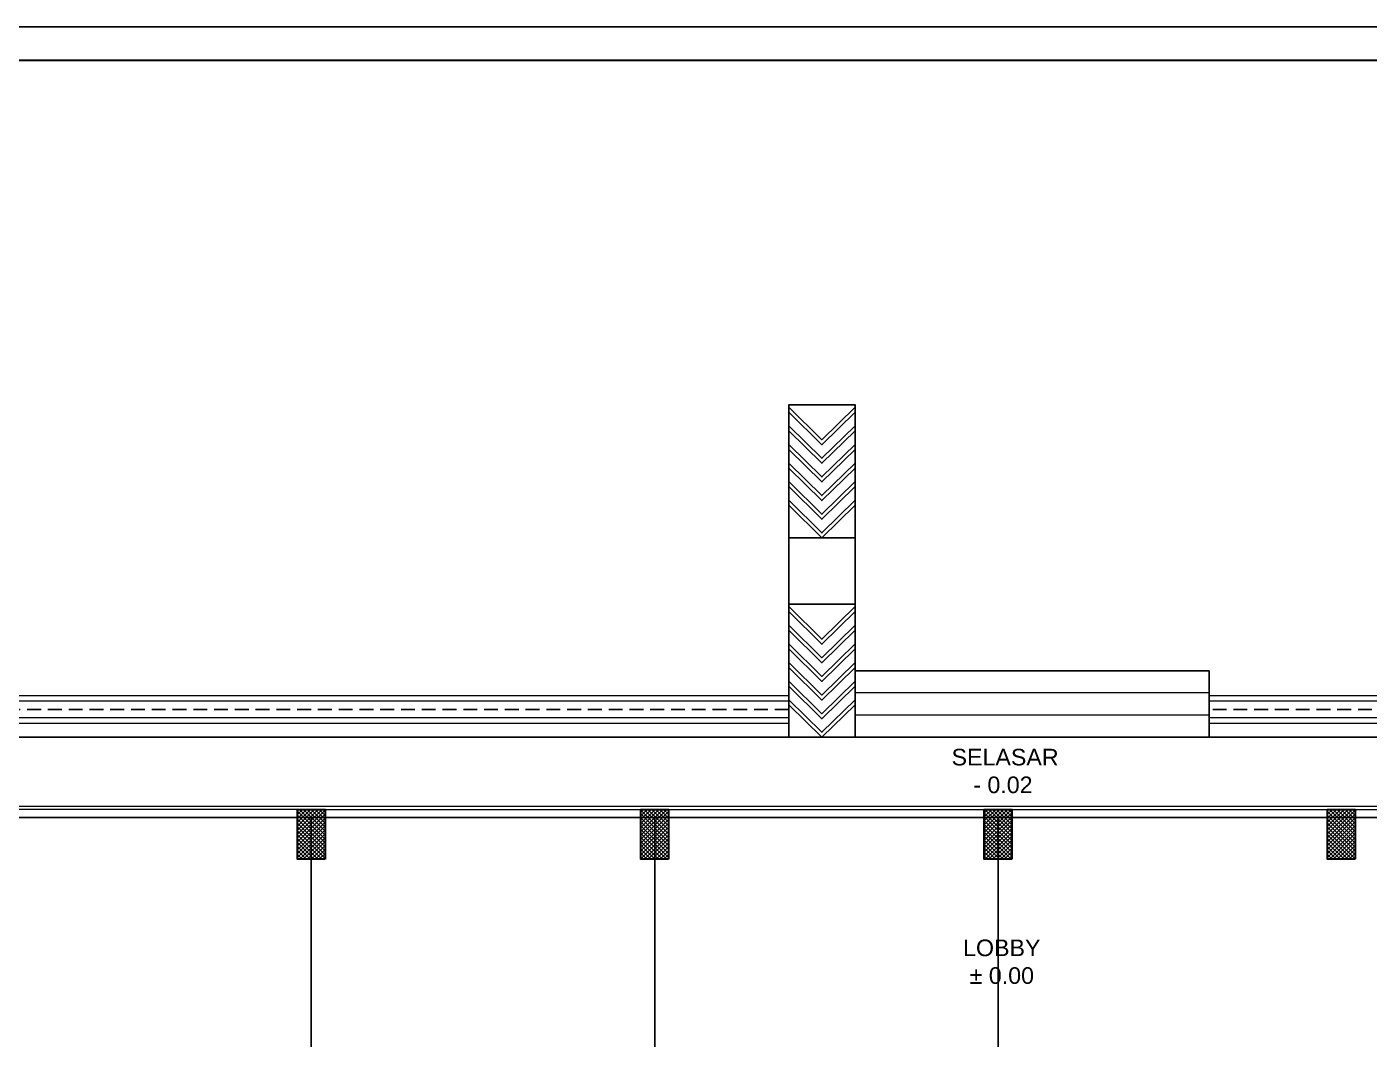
# Model space of a CAD drawing. Header units: inches. Extents: x -1 to 125, y -2 to 87.
# Drawn here: x 34.97 to 59.2, y 68.72 to 86.99 of the extents above; entities that cross this region are included whole.
import ezdxf
from ezdxf.enums import TextEntityAlignment as Align

# ---------------------------------------------------------------- set-up
doc = ezdxf.new("R2010")
doc.units = ezdxf.units.IN
doc.header["$MEASUREMENT"] = 0
doc.linetypes.add('$0$HIDDEN', pattern=[0.375, 0.25, -0.125])
for name, color, linetype, lineweight in [('ars', 11, 'Continuous', 0), ('KOL', 1, 'Continuous', 30), ('KOP', 7, 'Continuous', 20), ('KOP GARIS', 1, 'Continuous', 30), ('lan', 7, 'Continuous', 15), ('NOT', 7, 'Continuous', 20), ('SANITAIR', 15, 'Continuous', 9)]:
    doc.layers.add(name, color=color, linetype=linetype, lineweight=lineweight)
doc.layers.add('as', color=1, linetype='Continuous', plot=False)
doc.layers.add('LANTAI', color=57, linetype='Continuous')
doc.layers.add('POLYLINE TPAK', color=4, linetype='Continuous', lineweight=20, plot=False)
doc.styles.add('BOLD', font='arial.ttf')
doc.styles.get("Standard").update_dxf_attribs({"font": 'arial.ttf'})

# ---------------------------------------------------------------- blocks, each defined once
blk = doc.blocks.new('KOP A3 DED')
blk.add_lwpolyline([(-21, 29.697), (21, 29.697), (21, 0), (-21, 0), (-21, 29.697)])
at = {"layer": 'KOP GARIS'}
blk.add_lwpolyline([(-20.8, 29.497), (20.8, 29.497), (20.8, 0.2), (-20.8, 0.2)], close=True, dxfattribs=at)
at = {"layer": 'KOP', "style": 'BOLD'}
for tag, p in [('JUDUL1', (15.9445, 4.0923)), ('JUDUL2', (15.9445, 3.7473)), ('JUDUL3', (15.9445, 3.4272)), ('NO', (17.2146, 1.1006)), ('REFF', (17.207, 0.7266)), ('FILE', (17.1894, 0.3359))]:
    blk.add_attdef(tag, p, '', height=0.12, dxfattribs=at)
for tag, p in [('SCALE1', (18.1706, 1.9482)), ('NAME', (16.3626, 1.7379)), ('SCALE2', (18.1692, 1.7325)), ('DATE', (19.9002, 1.7571)), ('SCALE3', (18.17, 1.521))]:
    blk.add_attdef(tag, text='', height=0.12, dxfattribs=at).set_placement(p, align=Align.MIDDLE_CENTER)
blk = doc.blocks.new('k3')
at = {"layer": 'ars'}
h = blk.add_hatch(dxfattribs=at)
h.set_pattern_fill('_USER', color=256, scale=0.05, angle=45, double=1, pattern_type=0)
h.set_pattern_definition([(45, (0, -5.05), (-0.03535534, 0.03535534), []), (135, (0, -5.05), (-0.03535534, -0.03535534), [])])
h.paths.add_polyline_path([(-0.25, -0.45), (0.25, -0.45), (0.25, 0.45), (-0.25, 0.45)])
at = {"layer": 'KOL'}
blk.add_lwpolyline([(-0.25, -0.45), (0.25, -0.45), (0.25, 0.45), (-0.25, 0.45)], close=True, dxfattribs=at)
blk = doc.blocks.new('A-DAS')
for points in [[(-3.18, 61.3), (3.21, 61.3), (3.21, 60.1)], [(24.1, 60.1), (-25.3, 60.1)]]:
    blk.add_lwpolyline(points)
at = {"layer": 'as', "linetype": '$0$HIDDEN'}
for p, q in [((-4.38, 60.6), (-37.35, 60.6)), ((36.15, 60.6), (3.21, 60.6))]:
    blk.add_line(p, q, dxfattribs=at)
at = {"layer": 'as'}
for p, q in [((-37.8, 58.65), (36.6, 58.65)), ((-13, 58.65), (-13, 45.55)), ((-6.8, 58.65), (-6.8, 45.55)), ((-0.6, 58.65), (-0.6, 45.55))]:
    blk.add_line(p, q, dxfattribs=at)
at = {"layer": 'lan'}
for p, q in [((3.21, 60.9), (-3.18, 60.9)), ((3.21, 60.5), (-3.18, 60.5)), ((-13.25, 58.8), (-18.95, 58.8)), ((-13.25, 58.8), (-0.85, 58.8)), ((-0.35, 58.8), (5.35, 58.8)), ((5.85, 58.8), (11.55, 58.8))]:
    blk.add_line(p, q, dxfattribs=at)
at = {"layer": 'LANTAI'}
for points in [[(-4.38, 63.7), (-3.18, 63.7), (-3.18, 66.1), (-4.38, 66.1)], [(-4.38, 63.7), (-3.18, 63.7), (-3.18, 62.5), (-4.38, 62.5)], [(-4.38, 60.1), (-3.18, 60.1), (-3.18, 62.5), (-4.38, 62.5)]]:
    blk.add_lwpolyline(points, close=True, dxfattribs=at)
for points in [[(-3.18, 66.058), (-3.78, 65.471), (-4.38, 66.058)], [(-3.18, 65.969), (-3.78, 65.381), (-4.38, 65.969)], [(-3.18, 65.722), (-3.78, 65.135), (-4.38, 65.722)], [(-3.18, 65.632), (-3.78, 65.045), (-4.38, 65.632)], [(-3.18, 65.386), (-3.78, 64.798), (-4.38, 65.386)], [(-3.18, 65.296), (-3.78, 64.709), (-4.38, 65.296)], [(-3.18, 65.05), (-3.78, 64.462), (-4.38, 65.05)], [(-3.18, 64.96), (-3.78, 64.372), (-4.38, 64.96)], [(-3.18, 64.714), (-3.78, 64.126), (-4.38, 64.714)], [(-3.18, 64.624), (-3.78, 64.036), (-4.38, 64.624)], [(-3.18, 64.377), (-3.78, 63.79), (-4.38, 64.377)], [(-3.18, 64.288), (-3.78, 63.7), (-4.38, 64.288)], [(-3.18, 62.458), (-3.78, 61.871), (-4.38, 62.458)], [(-3.18, 62.369), (-3.78, 61.781), (-4.38, 62.369)], [(-3.18, 62.122), (-3.78, 61.535), (-4.38, 62.122)], [(-3.18, 62.032), (-3.78, 61.445), (-4.38, 62.032)], [(-3.18, 61.786), (-3.78, 61.198), (-4.38, 61.786)], [(-3.18, 61.696), (-3.78, 61.109), (-4.38, 61.696)], [(-3.18, 61.45), (-3.78, 60.862), (-4.38, 61.45)], [(-3.18, 61.36), (-3.78, 60.772), (-4.38, 61.36)], [(-3.18, 61.114), (-3.78, 60.526), (-4.38, 61.114)], [(-3.18, 61.024), (-3.78, 60.436), (-4.38, 61.024)], [(-3.18, 60.777), (-3.78, 60.19), (-4.38, 60.777)], [(-3.18, 60.688), (-3.78, 60.1), (-4.38, 60.688)]]:
    blk.add_lwpolyline(points, dxfattribs=at)
at = {"layer": 'POLYLINE TPAK', "color": 3}
blk.add_lwpolyline([(24.15, 58.85), (-25.35, 58.85), (-25.35, 60.75), (-31.65, 60.75), (-31.65, 58.85), (-38.1, 58.85), (-38.1, 45.35), (-7.15, 45.35), (-7.15, 43.3), (-7.15, 15.95), (-38.1, 15.95), (-38.1, 2.45), (-31.65, 2.45), (-31.65, 0.55), (-25.35, 0.55), (-25.35, 2.45), (24.15, 2.45)], dxfattribs=at)
at = {"layer": 'SANITAIR'}
blk.add_line((23.3, 60.85), (3.21, 60.85), dxfattribs=at)
for points in [[(-4.38, 60.85), (-24.5, 60.85), (-24.5, 61.6), (-32.5, 61.6), (-32.5, 60.85), (-37.35, 60.85)], [(23.4, 61.5), (23.4, 60.75), (3.21, 60.75)], [(23.7, 61.2), (23.7, 60.45), (3.21, 60.45)], [(23.8, 60.35), (3.21, 60.35)]]:
    blk.add_lwpolyline(points, dxfattribs=at)
for points in [[(-4.38, 60.75), (-24.6, 60.75), (-24.6, 61.5), (-32.4, 61.5), (-32.4, 60.75), (-37.35, 60.75, 0.414214), (-40, 58.1), (-40, 42.05), (-31.922, 42.05)], [(-4.38, 60.45), (-24.9, 60.45), (-24.9, 61.2), (-32.1, 61.2), (-32.1, 60.45), (-37.35, 60.45, 0.414214), (-39.7, 58.1), (-39.7, 42.35), (-31.922, 42.35)], [(-4.38, 60.35), (-25, 60.35), (-25, 61.1), (-32, 61.1), (-32, 60.35), (-37.35, 60.35, 0.414214), (-39.6, 58.1), (-39.6, 42.45), (-31.922, 42.45)]]:
    blk.add_lwpolyline(points, format="xyb", dxfattribs=at)
at = {"layer": 'KOL', "xscale": -1}
for p in [(-13, 58.35), (-6.8, 58.35), (-0.6, 58.35), (5.6, 58.35)]:
    blk.add_blockref('k3', p, dxfattribs=at)

msp = doc.modelspace()

# ---------------------------------------------------------------- block references
at = {"xscale": 3, "yscale": 3, "zscale": 3}
msp.add_blockref('KOP A3 DED', (61.64865, -2.10284), dxfattribs=at)
msp.add_blockref('A-DAS', (53.1023, 14.0662))

# ---------------------------------------------------------------- texts
at = {"layer": 'NOT', "char_height": 0.3, "attachment_point": 1}
for s, insert in [('\\pi0.37623;SELASAR\\P\\pi0.76779;- 0.02', (51.28608, 73.95868)), ('\\pi0.64901;LOBBY\\P\\pi0.7678;± 0.00', (51.22113, 70.51647))]:
    msp.add_mtext_dynamic_manual_height_columns(s, width=2.6617262, gutter_width=1, heights=[0], dxfattribs=dict(at, insert=insert))

doc.saveas('drawing.dxf')
